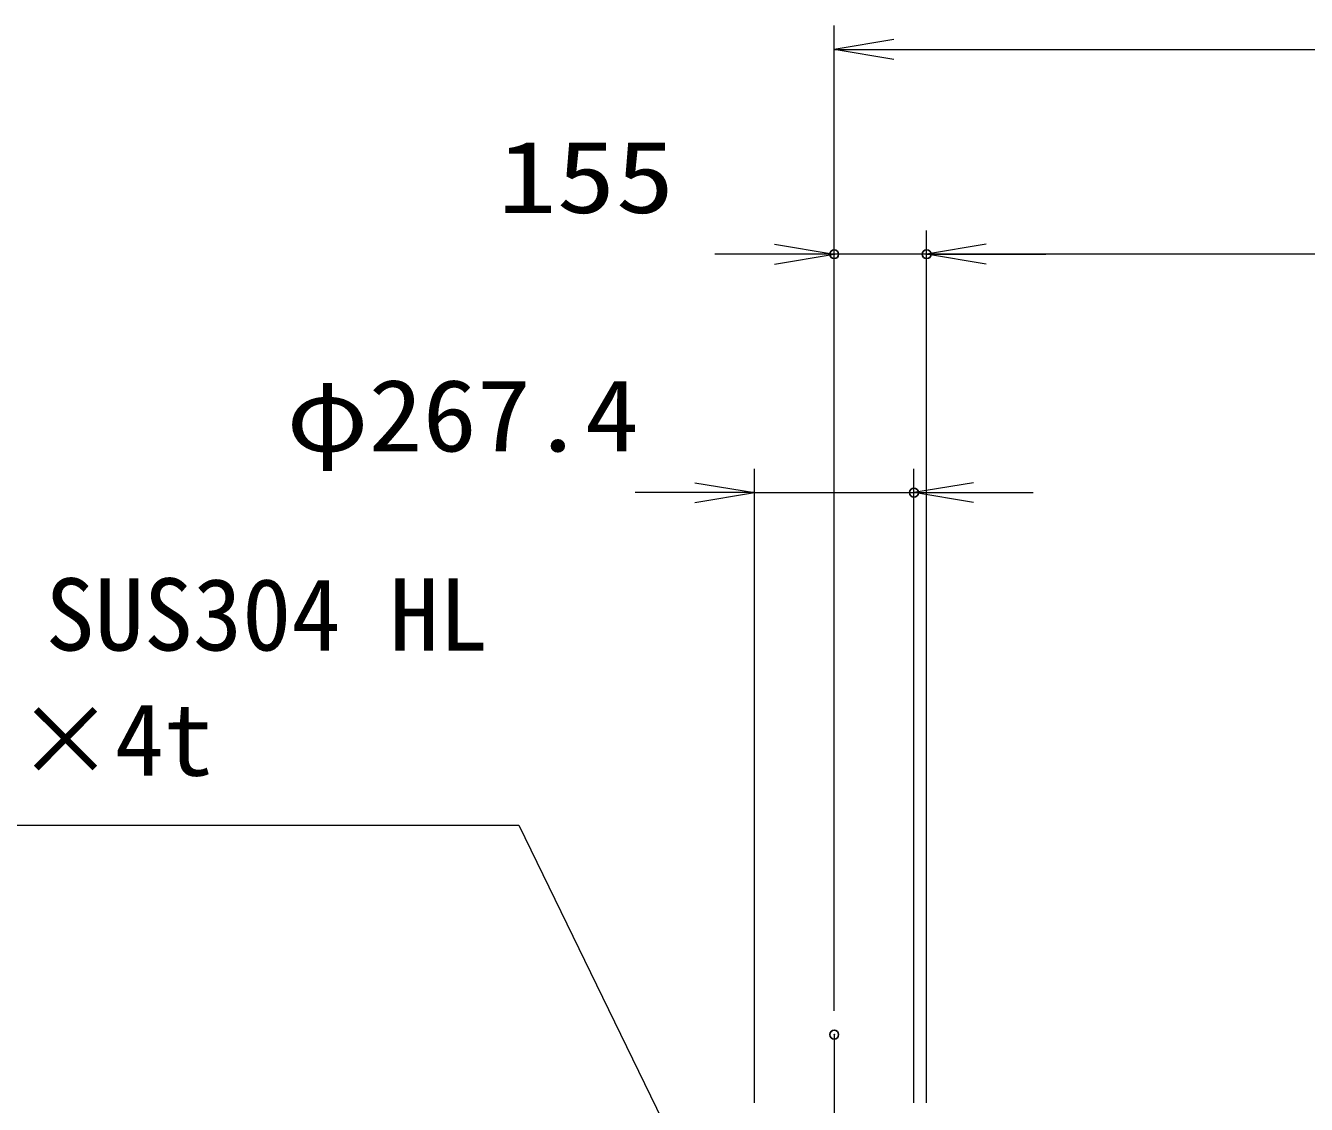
# Model space of a CAD drawing. Units: millimetres, scale not verified. Extents: x -11880 to 11880, y -8400 to 8400.
# Drawn here: x -7678 to -5530, y 776 to 2586 of the extents above; entities that cross this region are included whole.
import ezdxf
from ezdxf.enums import TextEntityAlignment as Align

# ---------------------------------------------------------------- set-up
doc = ezdxf.new("R2010")
doc.units = ezdxf.units.MM
doc.header["$LTSCALE"] = 30
doc.header["$PDMODE"] = 32
doc.header["$PDSIZE"] = 15
doc.linetypes.add('USER1', pattern=[18, 12, -1.5, 3, -1.5])
for name, color, linetype, lineweight in [('0-2_軸線', 200, 'USER1', 15), ('0-4_寸法線', 4, 'Continuous', 18), ('0-5_0', 7, 'Continuous', 18)]:
    doc.layers.add(name, color=color, linetype=linetype, lineweight=lineweight)
doc.layers.add('0-6_Defpoints', color=7, linetype='Continuous')
doc.styles.add('ＭＳ ゴシック', font='')
doc.styles.get('ＭＳ ゴシック').set_extended_font_data('MS Gothic')

# ---------------------------------------------------------------- blocks, each defined once
blk = doc.blocks.new('_Open')
at = {"layer": '0-5_0', "color": 4}
blk.add_line((-30, 5), (0, 0), dxfattribs=at)
blk.add_lwpolyline([(-30, -5), (0, 0), (-30, 0)], dxfattribs=at)
blk = doc.blocks.new('S44')
at = {"layer": '0-4_寸法線'}
for points in [[(16571191.3, 87081178.7), (16612168.9, 87081178.7), (16624818.4, 87055186.2), (16626131.2, 87052488.7)], [(16624368.8, 87054967.4), (16626131.2, 87052488.7), (16625268, 87055405)]]:
    blk.add_lwpolyline(points, dxfattribs=at)
at = {"layer": '0-4_寸法線', "color": 254, "style": 'ＭＳ ゴシック'}
for s, p in [('回転柱 SUS304 HL', (16571000.3, 87088879.2)), ('φ267.4×4t', (16570759.3, 87082579.2))]:
    blk.add_text(s, height=3637, dxfattribs=at).set_placement(p, align=Align.BOTTOM_LEFT)

msp = doc.modelspace()

# ---------------------------------------------------------------- linework, layer by layer
at = {"layer": '0-2_軸線'}
msp.add_line((-6321.83, 893.35), (-6321.83, -1640.69), dxfattribs=at)
at = {"layer": '0-4_寸法線'}
for p, q in [((-6321.83, 933.35), (-6321.83, 2585.92)), ((-6321.83, 2545.92), (6003.17, 2545.92)), ((-6321.83, 933.35), (-6321.83, 2242.5)), ((-6166.83, 778.78), (-6166.83, 2242.5)), ((-6166.83, 778.78), (-6166.83, 2242.5)), ((-6421.83, 2202.5), (-6521.83, 2202.5)), ((-6166.83, 2202.5), (-6321.83, 2202.5)), ((-166.83, 2202.5), (-6166.83, 2202.5)), ((-6066.83, 2202.5), (-5966.83, 2202.5)), ((-6455.53, 778.78), (-6455.53, 1842.5)), ((-6188.13, 778.78), (-6188.13, 1842.5)), ((-6555.53, 1802.5), (-6655.53, 1802.5)), ((-6455.53, 1802.5), (-6188.13, 1802.5)), ((-6088.13, 1802.5), (-5988.13, 1802.5))]:
    msp.add_line(p, q, dxfattribs=at)
at = {"layer": '0-6_Defpoints'}
for p in [(-6321.83, 2202.5), (-6166.83, 2202.5), (-6188.13, 1802.5), (-6321.83, 893.35)]:
    msp.add_point(p, dxfattribs=at)

# ---------------------------------------------------------------- block references
at = {"layer": '0-4_寸法線', "xscale": 3.333333, "yscale": 3.333333, "rotation": 180}
for p in [(-6321.83, 2545.92), (-6166.83, 2202.5), (-6166.83, 2202.5), (-6188.13, 1802.5)]:
    msp.add_blockref('_Open', p, dxfattribs=at)
at = {"layer": '0-4_寸法線'}
for name, p, xscale, yscale in [('_Open', (-6321.83, 2202.5), 3.333333, 3.333333), ('_Open', (-6455.53, 1802.5), 3.333333, 3.333333), ('S44', (-560589.92, -2901461.06), 0.03333333, 0.03333333)]:
    msp.add_blockref(name, p, dxfattribs=dict(at, xscale=xscale, yscale=yscale))

# ---------------------------------------------------------------- texts
at = {"layer": '0-4_寸法線', "color": 254, "style": 'ＭＳ ゴシック'}
for s, width, p in [('155', 1.2, (-6886.43, 2235.19)), ('φ267.4', 1.1, (-7240.59, 1835.19))]:
    msp.add_text(s, height=121.2, dxfattribs=dict(at, width=width)).set_placement(p, align=Align.BOTTOM_LEFT)

doc.saveas('drawing.dxf')
